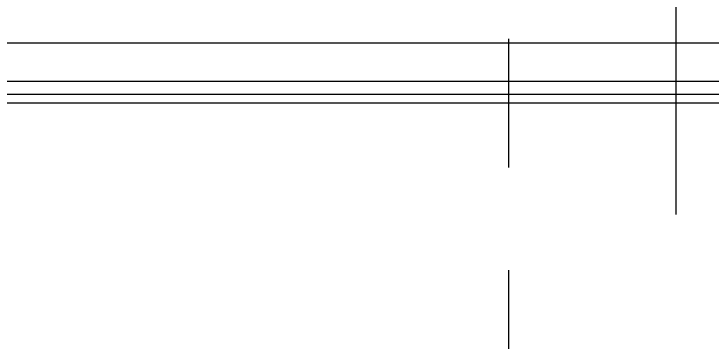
# Model space of a CAD drawing. Header units: millimetres. Extents: x 7294529 to 7346664, y 234399 to 276449.
# Drawn here: x 7331648 to 7332462, y 247636 to 248018 of the extents above; entities that cross this region are included whole.
import ezdxf
from ezdxf.xclip import XClip

# ---------------------------------------------------------------- set-up
doc = ezdxf.new("R2010")
doc.units = ezdxf.units.MM
doc.header["$LTSCALE"] = 100
doc.header["$XCLIPFRAME"] = 2
doc.linetypes.add('ST-DASH', pattern=[2.7, 1.5, -1.2])
doc.linetypes.add('U-59C-EX$0$CEN', pattern=[62, 60, -1, 0, -1])
for name, color, linetype in [('BP', 7, 'Continuous'), ('U-59C-EX$0$CEN', 1, 'U-59C-EX$0$CEN'), ('U-59C-EX$0$FIN', 5, 'Continuous'), ('U-59C-EX$0$WAL', 3, 'Continuous'), ('결로방지', 4, 'ST-DASH')]:
    doc.layers.add(name, color=color, linetype=linetype)
doc.layers.add('U-59C-EX$0$MC', color=152, linetype='Continuous', plot=False)

# ---------------------------------------------------------------- blocks, each defined once
blk = doc.blocks.new('U-59C-EX')
at = {"layer": 'U-59C-EX$0$CEN'}
blk.add_line((-200, -3025), (5795, -3025), dxfattribs=at)
at = {"layer": 'U-59C-EX$0$FIN'}
blk.add_line((115, -3085), (2015, -3085), dxfattribs=at)
at = {"layer": 'U-59C-EX$0$MC'}
for p, q in [((235, 200), (235, -3225)), ((-200, -3095), (5795, -3095))]:
    blk.add_line(p, q, dxfattribs=at)
at = {"layer": 'U-59C-EX$0$WAL'}
blk.add_line((110, -3070), (2005, -3070), dxfattribs=at)

msp = doc.modelspace()

# ---------------------------------------------------------------- block references
at = {"layer": 'BP'}
ref = msp.add_blockref('U-59C-EX', (7332654.36, 251009.38), dxfattribs=dict(at, xscale=-1))
XClip(ref).set_block_clipping_path([(12590, 2135.0000000001), (4674.9999999981, 2134.9999999984), (4074.9999999981, 1534.9999999988), (-145, 1535.0000000005), (-145, -7185.0000000001), (12590, -7184.9999999997)])

# ---------------------------------------------------------------- next in the draw order: linework, layer by layer
at = {"layer": '결로방지'}
msp.add_lwpolyline([(7332674.36, 248529.38), (7332224.36, 248529.38), (7332224.36, 245024.38), (7323459.36, 245024.38), (7323459.36, 246474.38), (7323129.36, 246474.38)], dxfattribs=at)

doc.saveas('drawing.dxf')
